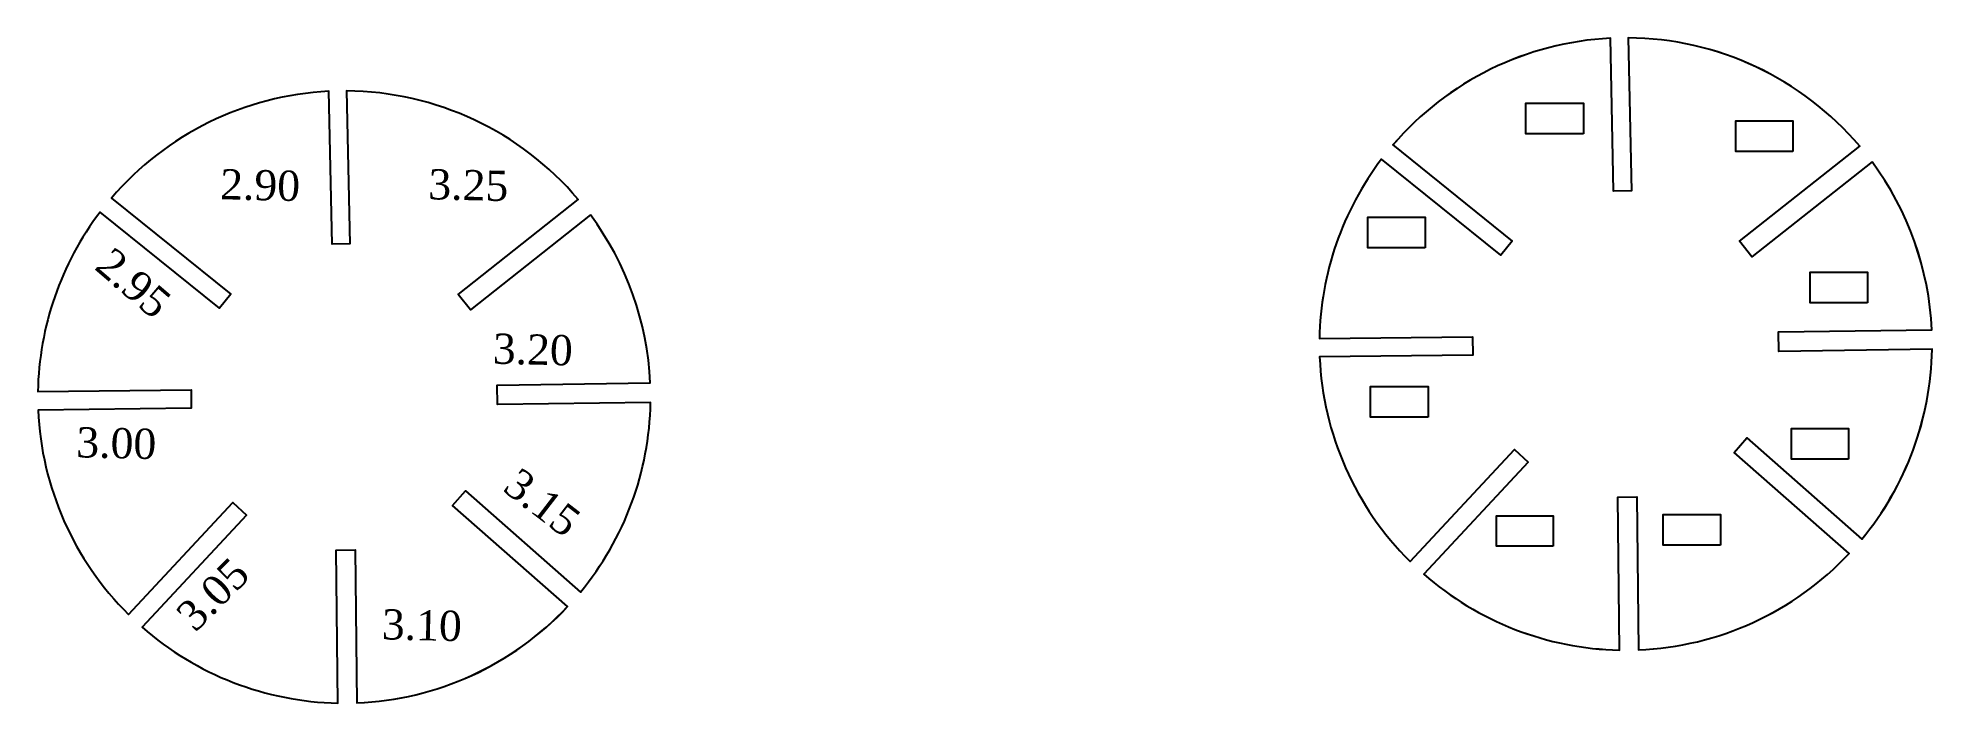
# Model space of a CAD drawing. Header units: millimetres. Extents: x -50 to 259, y -50 to 59.
import ezdxf

# ---------------------------------------------------------------- set-up
doc = ezdxf.new("R2010")
doc.units = ezdxf.units.MM
doc.header["$MEASUREMENT"] = 0
doc.styles.get("Standard").update_dxf_attribs({"font": 'timesout.shx'})

# ---------------------------------------------------------------- blocks, each defined once
blk = doc.blocks.new('wheel')
blk.add_lwpolyline([(40.19, 29.74), (20.59, 14.22), (18.57, 16.77), (38.18, 32.29, 0.218633), (0.39, 50), (0.92, 25), (-1.98, 24.94), (-2.51, 49.94, 0.206102), (-38, 32.5), (-18.53, 16.82), (-20.38, 14.52), (-39.85, 30.2, 0.159011), (-49.99, 0.89), (-24.99, 1.19), (-24.96, -1.81), (-49.96, -2.11, 0.189036), (-35.21, -35.5), (-18.15, -17.22), (-15.92, -19.3), (-32.98, -37.58, 0.176638), (-1.04, -49.99), (-1.3, -24.99), (1.8, -24.96), (2.06, -49.96, 0.196394), (36.45, -34.23), (17.69, -17.7), (19.78, -15.33), (38.53, -31.86, 0.169993), (49.99, -0.87), (25, -1.24), (24.95, 1.96), (49.95, 2.33, 0.148691)], format="xyb", close=True)
for points in [[(-6.9, 34.33), (-16.29, 34.33), (-16.29, 39.33), (-6.9, 39.33)], [(27.27, 31.46), (17.95, 31.46), (17.95, 36.46), (27.27, 36.46)], [(-32.74, 15.72), (-42.08, 15.72), (-42.08, 20.72), (-32.74, 20.72)], [(39.43, 6.71), (30.11, 6.71), (30.11, 11.71), (39.43, 11.71)], [(-32.27, -11.96), (-41.66, -11.96), (-41.66, -6.96), (-32.27, -6.96)], [(36.35, -18.82), (27.07, -18.82), (27.07, -13.82), (36.35, -13.82)], [(-11.84, -33.04), (-21.12, -33.04), (-21.12, -28.04), (-11.84, -28.04)], [(15.45, -32.86), (6.13, -32.86), (6.13, -27.86), (15.45, -27.86)]]:
    blk.add_lwpolyline(points, close=True)
for start, end in [(92.8775, 139.4603), (40.2231, 89.5539), (142.8413, 178.9813), (2.6687, 36.4982), (320.4104, 359.0011), (272.3557, 316.8002), (228.7336, 268.8028)]:
    blk.add_arc((0, 0), 50, start, end)

msp = doc.modelspace()

# ---------------------------------------------------------------- linework, layer by layer
msp.add_lwpolyline([(40.19, 29.73), (20.59, 14.22), (18.57, 16.77), (38.17, 32.28, 0.218633), (0.38, 49.99), (0.92, 25), (-1.98, 24.94), (-2.51, 49.93, 0.206102), (-38, 32.49), (-18.53, 16.81), (-20.38, 14.51), (-39.85, 30.2, 0.159011), (-50, 0.88), (-25, 1.19), (-24.96, -1.81), (-49.96, -2.12, 0.189036), (-35.21, -35.51), (-18.16, -17.23), (-15.93, -19.31), (-32.98, -37.59, 0.176638), (-1.05, -49.99), (-1.3, -25), (1.8, -24.96), (2.05, -49.96, 0.196394), (36.44, -34.23), (17.69, -17.7), (19.77, -15.34), (38.53, -31.87, 0.169993), (49.99, -0.88), (24.99, -1.24), (24.94, 1.96), (49.94, 2.32, 0.148691)], format="xyb", close=True)
msp.add_arc((0, -0.01), 50, 272.3557, 316.8002)

# ---------------------------------------------------------------- block references
at = {"linetype": 'Continuous'}
msp.add_blockref('wheel', (209.14, 8.66), dxfattribs=at)

# ---------------------------------------------------------------- texts
for s, rotation, p in [('2.90', 358.6023, (-20.3, 32.31)), ('3.25', 358.6023, (13.68, 32.31)), ('2.95', 319.3304, (-40.94, 21.01)), ('3.20', 358.6023, (24.2, 5.46)), ('3.00', 358.6023, (-43.77, -9.83)), ('3.15', 322.4245, (25.67, -15.18)), ('3.05', 44.955, (-24.34, -38.56)), ('3.10', 358.6023, (6.09, -39.56))]:
    msp.add_text(s, height=4.933, rotation=rotation, dxfattribs=at).set_placement(p)

doc.saveas('drawing.dxf')
